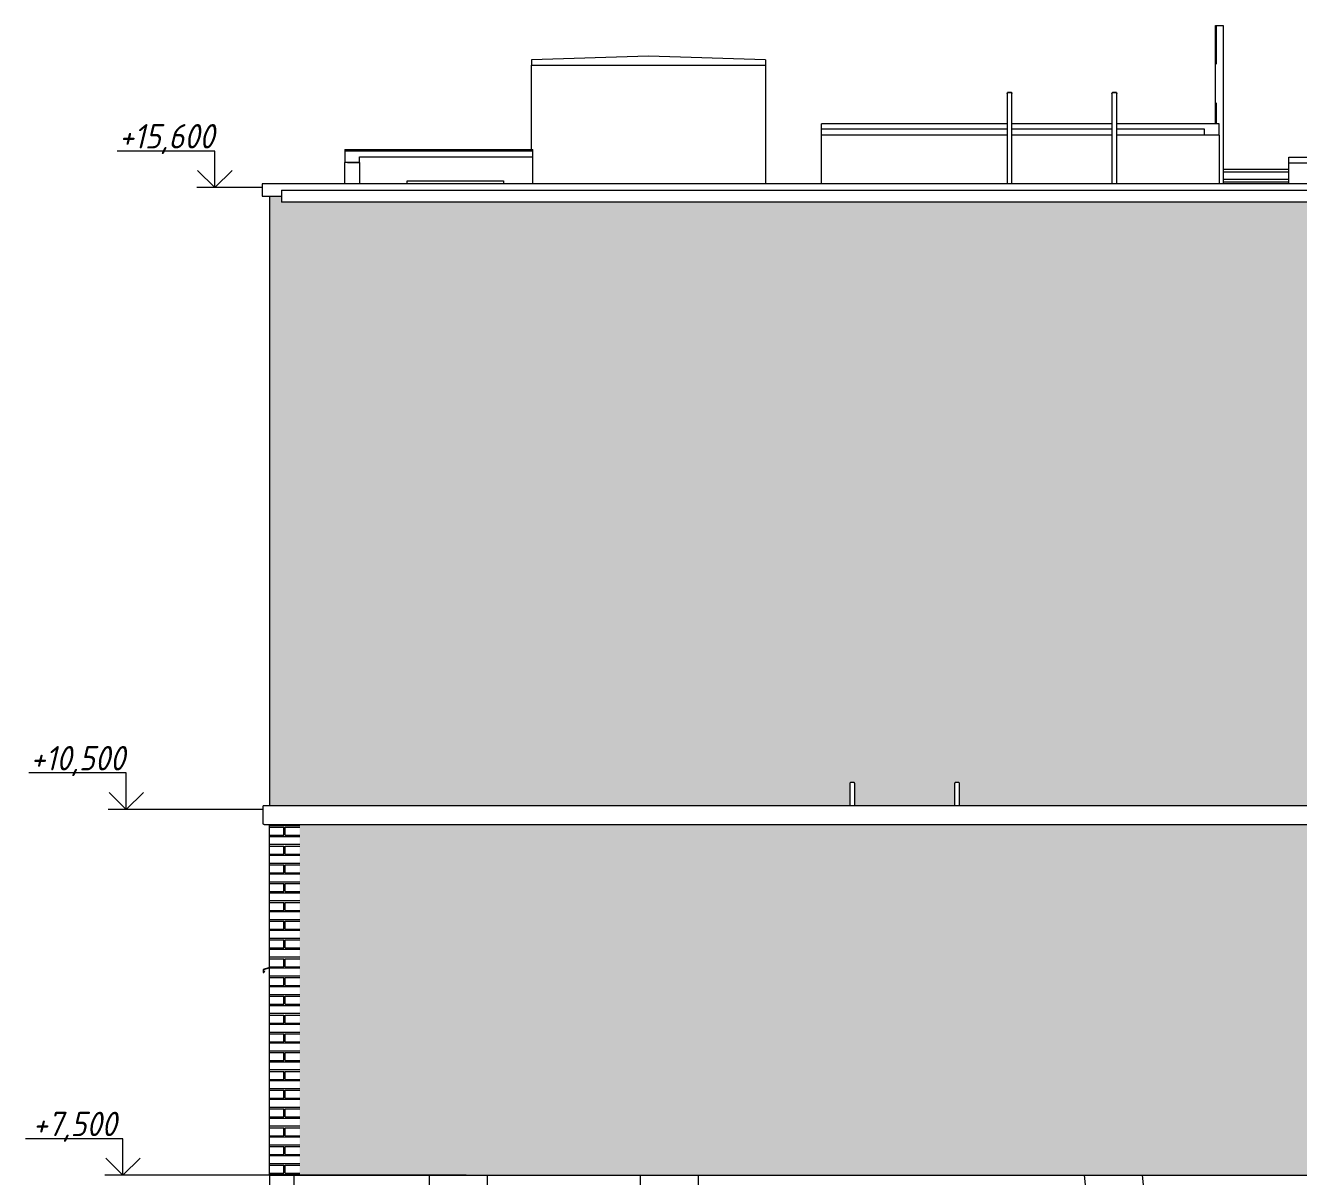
# Model space of a CAD drawing. Header units: millimetres. Extents: x -2128 to 116635, y -18248 to 18481.
# Drawn here: x 37926 to 48366, y 7490 to 16930 of the extents above; entities that cross this region are included whole.
import ezdxf

# ---------------------------------------------------------------- set-up
doc = ezdxf.new("R2010")
doc.units = ezdxf.units.MM
doc.linetypes.add('Штрих', pattern=[635, 317.5, -317.5])
for name, color, linetype, lineweight in [('A-COLS', 7, 'Continuous', 9), ('A-DETL-1', 7, 'Continuous', 5), ('A-FLOR', 7, 'Continuous', 9), ('A-GENM', 7, 'Continuous', 9), ('A-GENM-HDLN', 7, 'Штрих', 5), ('A-GLAZ', 7, 'Continuous', 9), ('A-GLAZ-1', 7, 'Continuous', 5), ('A-ROOF', 7, 'Continuous', 9), ('A-WALL', 7, 'Continuous', 5), ('A-WALL-PATT', 7, 'Continuous', 5), ('G-ANNO-DIMS', 7, 'Continuous', 9), ('G-ANNO-DIMS-1', 7, 'Continuous', 20), ('I-WALL', 7, 'Continuous', 5), ('S-COLS', 7, 'Continuous', 9)]:
    doc.layers.add(name, color=color, linetype=linetype, lineweight=lineweight)
doc.styles.add('ISOCPEUR_I_1', font='isocpeui.ttf', dxfattribs={"width": 0.9, "height": 200})
pattern_1 = [(180, (40175.75, 4271), (-2e-14, -154), [125, -137]), (90, (40175.75, 4206), (-262, 2e-14), [65, -89]), (180, (40175.75, 4206), (-2e-14, -154), [125, -137]), (90, (40187.75, 4206), (-262, 2e-14), [65, -89]), (180, (40312.75, 4206), (-2e-14, -154), [125, -137]), (180, (40312.75, 4271), (-2e-14, -154), [125, -137]), (90, (40056.75, 4283), (-262, 2e-14), [65, -89]), (90, (40306.75, 4283), (-262, 2e-14), [65, -89]), (0, (40056.75, 4283), (0, -154), [250, -12]), (0, (40056.75, 4348), (0, -154), [250, -12])]

# ---------------------------------------------------------------- blocks, each defined once
blk = doc.blocks.new('парапет1 - парапет-18629556-АР2_Фасад ___-А')
at = {"layer": 'A-GENM'}
for p, q in [((-27400, 10384), (-27400, 10530)), ((-14773, 10530), (-27400, 10530)), ((-14773, 10384), (-14773, 10530)), ((-27393, 10377), (-14780, 10377))]:
    blk.add_line(p, q, dxfattribs=at)
for points in [[(-27392, 10377), (-27393, 10377), (-27393, 10377), (-27394, 10377), (-27395, 10377), (-27396, 10377), (-27396, 10378), (-27397, 10378), (-27398, 10379), (-27398, 10379), (-27399, 10380), (-27399, 10381), (-27400, 10382), (-27400, 10383), (-27400, 10384)], [(-14781, 10377), (-14780, 10377), (-14780, 10377), (-14779, 10377), (-14778, 10377), (-14777, 10377), (-14777, 10378), (-14776, 10378), (-14775, 10379), (-14775, 10379), (-14774, 10380), (-14774, 10381), (-14773, 10382), (-14773, 10383), (-14773, 10384)]]:
    blk.add_open_spline(points, degree=3, knots=[0.2222222, 0.2222222, 0.2222222, 0.2222222, 0.2777778, 0.3333333, 0.3888889, 0.4444444, 0.5, 0.5555556, 0.6111111, 0.6666667, 0.7222222, 0.7777778, 0.8888889, 1, 1, 1, 1], dxfattribs=at)
blk.add_open_spline([(-27392, 10377), (-27393, 10377), (-27393, 10377), (-27394, 10377), (-27394, 10377)], degree=3, dxfattribs=at)
blk = doc.blocks.new('Колонна_Несущая_Прямоугольное сечение - 200х200-29564853-АР2_Фасад ___-А')
at = {"layer": 'S-COLS'}
for p, q in [((-27350, 7500), (-27350, 0)), ((-27150, 7500), (-27150, 0)), ((-27150, 0), (-27350, 0))]:
    blk.add_line(p, q, dxfattribs=at)
blk = doc.blocks.new('Колонны 7 - Колонны 1-22925940-АР2_Фасад ___-А')
at = {"layer": 'A-COLS'}
for p, q in [((-26039, 7500), (-26039, -54)), ((-25561, -54), (-25561, 7500))]:
    blk.add_line(p, q, dxfattribs=at)
blk = doc.blocks.new('Колонны 8 - Колонны 1-22926066-АР2_Фасад ___-А')
at = {"layer": 'A-COLS'}
for p, q in [((-24309, 7500), (-24309, -48)), ((-23831, -48), (-23831, 7500)), ((-20668, 7500), (-19896, -54)), ((-19418, -54), (-20190, 7500))]:
    blk.add_line(p, q, dxfattribs=at)
blk = doc.blocks.new('ОП_Поручень_Наклонный - ОП_Поручень_Наклонный-30603760-АР2_Фасад ___-А')
at = {"layer": 'A-GENM'}
for p, q in [((-20440, 16373), (-20440, 15630)), ((-20408, 16381), (-20432, 16381)), ((-20400, 15630), (-20400, 16373))]:
    blk.add_line(p, q, dxfattribs=at)
at = {"layer": 'A-GENM', "flags": 128}
for points in [[(-20432, 16381), (-20434, 16380), (-20435, 16380), (-20437, 16379), (-20438, 16378), (-20439, 16376), (-20440, 16374), (-20440, 16373)], [(-20400, 16373), (-20400, 16374), (-20401, 16376), (-20402, 16378), (-20403, 16379), (-20405, 16380), (-20406, 16380), (-20408, 16381)]]:
    blk.add_lwpolyline(points, dxfattribs=at)
blk = doc.blocks.new('ОП_Поручень_Прямой - ОП_Поручень_Прямой-30603774-АР2_Фасад ___-А')
at = {"layer": 'A-GENM'}
blk.add_line((-20432, 16381), (-20408, 16381), dxfattribs=at)
at = {"layer": 'A-GENM', "flags": 128}
for points in [[(-20440, 16373), (-20440, 16374), (-20439, 16376), (-20438, 16378), (-20437, 16379), (-20435, 16380), (-20434, 16380), (-20432, 16381)], [(-20408, 16381), (-20406, 16380), (-20405, 16380), (-20403, 16379), (-20402, 16378), (-20401, 16376), (-20400, 16374), (-20400, 16373)]]:
    blk.add_lwpolyline(points, dxfattribs=at)
blk = doc.blocks.new('ОМ_Арматурный стержень_Форма 1 - ОМ_Арматурный стержень_Форма 1-30770157-АР2_Фасад ___-А')
at = {"layer": 'A-GENM'}
for p, q in [((-18990, 15748), (-19529, 15748)), ((-19529, 15730), (-18990, 15730))]:
    blk.add_line(p, q, dxfattribs=at)
blk = doc.blocks.new('ОМ_Уголок_ГОСТ 8509-93 - ОМ_Уголок_ГОСТ 8509-93-V66-АР2_Фасад ___-А')
at = {"layer": 'A-GENM'}
for p, q in [((-19592, 16930), (-19529, 16930)), ((-19592, 16124), (-19592, 16930)), ((-19529, 16930), (-19529, 15630))]:
    blk.add_line(p, q, dxfattribs=at)
at = {"layer": 'A-GENM-HDLN'}
blk.add_line((-19586, 16930), (-19586, 16124), dxfattribs=at)
blk = doc.blocks.new('ОП_Поручень_Наклонный - ОП_Поручень_Наклонный-V85-АР2_Фасад ___-А')
at = {"layer": 'A-GENM'}
for p, q in [((-21730, 10714), (-21730, 10530)), ((-21698, 10722), (-21722, 10722)), ((-21690, 10530), (-21690, 10714))]:
    blk.add_line(p, q, dxfattribs=at)
at = {"layer": 'A-GENM', "flags": 128}
for points in [[(-21722, 10722), (-21724, 10722), (-21725, 10721), (-21727, 10720), (-21728, 10719), (-21729, 10717), (-21730, 10715), (-21730, 10714)], [(-21690, 10714), (-21690, 10715), (-21691, 10717), (-21692, 10719), (-21693, 10720), (-21695, 10721), (-21696, 10722), (-21698, 10722)]]:
    blk.add_lwpolyline(points, dxfattribs=at)
blk = doc.blocks.new('Фартук_СКБ_Полоса - Ф1_860 мм_Стена 650 мм-34563020-АР2_Фасад ___-А')
at = {"layer": 'A-GENM'}
for p, q in [((-27410, 15630), (-27410, 15530)), ((-10524, 15630), (-27410, 15630)), ((-27410, 15530), (-27250, 15530))]:
    blk.add_line(p, q, dxfattribs=at)
blk = doc.blocks.new('WNW_Отлив - Отлив_металлический-V87-АР2_Фасад ___-А')
at = {"layer": 'A-GLAZ-1'}
for p, q in [((-27350, 803), (-27400, 788)), ((-27400, 788), (-27400, 763)), ((-27400, 763), (-27394, 763)), ((-27399, 787), (-27350, 802)), ((-27399, 764), (-27399, 787)), ((-27395, 764), (-27399, 764)), ((-27390, 777), (-27395, 764)), ((-27394, 763), (-27389, 777)), ((-27389, 777), (-27390, 777))]:
    blk.add_line(p, q, dxfattribs=at)
blk = doc.blocks.new('Высотные отметки - Стрелка_Верх-17668718-АР2_Фасад ___-А')
at = {"layer": 'G-ANNO-DIMS'}
for p, q in [((1318, 5300), (2118, 5300)), ((1318, 5000), (1318, 5300)), ((1166, 5000), (1466, 5000))]:
    blk.add_line(p, q, dxfattribs=at)
at = {"layer": 'G-ANNO-DIMS-1'}
for q in [(1176, 5141), (1459, 5141)]:
    blk.add_line((1318, 5000), q, dxfattribs=at)

msp = doc.modelspace()

# ---------------------------------------------------------------- hatches: boundary and pattern name
at = {"layer": 'A-WALL-PATT'}
h = msp.add_hatch(dxfattribs=at)
h.set_pattern_fill('FP_45', color=256, style=0, pattern_type=2)
h.set_pattern_definition([(180, (51909.5, 4274.75), (-2e-14, -154), [125, -137]), (90, (51909.5, 4209.75), (-262, 2e-14), [65, -89]), (180, (51909.5, 4209.75), (-2e-14, -154), [125, -137]), (90, (51921.5, 4209.75), (-262, 2e-14), [65, -89]), (180, (52046.5, 4209.75), (-2e-14, -154), [125, -137]), (180, (52046.5, 4274.75), (-2e-14, -154), [125, -137]), (90, (51790.5, 4286.75), (-262, 2e-14), [65, -89]), (90, (52040.5, 4286.75), (-262, 2e-14), [65, -89]), (0, (51790.5, 4286.75), (0, -154), [250, -12]), (0, (51790.5, 4351.75), (0, -154), [250, -12])])
h.paths.add_polyline_path([(48920.5, 10529.7), (51435.8, 10529.7), (51435.8, 15230), (51825.8, 15230), (51825.8, 15480), (40025.8, 15480), (40025.8, 15530), (39925.8, 15530), (39925.8, 10529.7), (44685.8, 10529.7), (44686.8, 10717.6), (44689.8, 10720.6), (44692, 10721.5), (44693.8, 10721.7), (44721.8, 10720.6), (44724.7, 10717.6), (44725.6, 10715.5), (44725.8, 10713.7), (44725.8, 10529.7), (45545.8, 10529.7), (45546.8, 10717.6), (45549.8, 10720.6), (45552, 10721.5), (45553.8, 10721.7), (45581.8, 10720.6), (45584.7, 10717.6), (45585.6, 10715.5), (45585.8, 10713.7), (45585.8, 10529.7), (48618.3, 10529.7)], flags=0)
h.paths.add_polyline_path([(51795.8, 10580), (51795.8, 11417), (51498.8, 11417), (51498.8, 10580), (51722.7, 10580)], flags=0)
h.paths.add_polyline_path([(51795.8, 11480), (51795.8, 11712), (51825.8, 11712), (51825.8, 12317), (51498.8, 12317), (51498.8, 11480)], flags=0)
h.paths.add_polyline_path([(51825.8, 12380), (51825.8, 13217), (51498.8, 13217), (51498.8, 12380)], flags=0)
h.paths.add_polyline_path([(51825.8, 13280), (51825.8, 13776), (51762.2, 13776.4), (51759.4, 13778.4), (51757.9, 13781.4), (51757.7, 13783), (51757.7, 13930), (51825.8, 13930), (51825.8, 13967), (51498.8, 13967), (51498.8, 13280)], flags=0)
h.paths.add_polyline_path([(51757.7, 14030), (51825.8, 14030), (51825.8, 14070), (51498.8, 14070), (51498.8, 14030), (51670.9, 14030)], flags=0)
h.paths.add_polyline_path([(51757.7, 14210), (51825.8, 14210), (51825.8, 14567), (51498.8, 14567), (51498.8, 14210)], flags=0)
h.paths.add_polyline_path([(51498.8, 14630), (51825.8, 14630), (51825.8, 15167), (51498.8, 15167), (51498.8, 14975.3)], flags=0)
h = msp.add_hatch(dxfattribs=at)
h.set_pattern_fill('FP_42', color=256, style=0, pattern_type=2)
h.set_pattern_definition(pattern_1)
h.paths.add_polyline_path([(40125.8, 7500), (40175.8, 7500), (40175.8, 10377), (39925.8, 10376.1), (39925.8, 7500)], flags=0)
h = msp.add_hatch(dxfattribs=at)
h.set_pattern_fill('FP_42', color=256, style=0, pattern_type=2)
h.set_pattern_definition(pattern_1)
h.paths.add_polyline_path([(40175.8, 7500), (52202.8, 7500), (52202.8, 10377), (40175.8, 10377), (40175.8, 7511)], flags=0)

# ---------------------------------------------------------------- linework, layer by layer
at = {"layer": 'A-DETL-1'}
for p, q in [((39865.8, 15600), (39685.8, 15600)), ((39875.7, 10499.5), (39750.7, 10499.5))]:
    msp.add_line(p, q, dxfattribs=at)
at = {"layer": 'A-FLOR'}
for p, q in [((48285.8, 15850), (48578.8, 15850)), ((48285.8, 15800), (48285.8, 15850)), ((48885.6, 15800), (48285.8, 15800)), ((40025.8, 15580), (56525.8, 15580)), ((40025.8, 15580), (40025.8, 15480)), ((56525.8, 15480), (40025.8, 15480))]:
    msp.add_line(p, q, dxfattribs=at)
at = {"layer": 'A-ROOF'}
for p, q in [((43035.8, 16677.8), (42075.8, 16649)), ((42075.8, 16649), (42075.8, 16605)), ((42075.8, 16605), (43995.8, 16605)), ((43995.8, 16649), (43035.8, 16677.8)), ((43995.8, 16649), (43995.8, 16605)), ((44452.7, 16030), (44452.7, 16124)), ((45976, 16124), (44452.7, 16124)), ((46836, 16124), (46015.5, 16124)), ((47714.6, 16124), (46875.5, 16124)), ((47714.6, 16030), (47714.6, 16124)), ((45976, 16030), (44452.7, 16030)), ((46836, 16030), (46015.5, 16030)), ((47714.6, 16030), (46875.5, 16030)), ((40545.8, 15912.2), (40545.8, 15805)), ((40545.8, 15912.2), (42085.4, 15912.2)), ((42085.4, 15899), (40545.8, 15899)), ((42085.4, 15853), (42085.4, 15912.2)), ((40665.8, 15805), (40545.8, 15805)), ((40665.8, 15805), (40665.8, 15853)), ((40665.8, 15853), (42085.4, 15853)), ((48285.8, 15667), (47746.6, 15667)), ((48285.8, 15644), (47746.6, 15644))]:
    msp.add_line(p, q, dxfattribs=at)
at = {"layer": 'A-WALL'}
for p, q in [((42075.8, 15912.2), (42075.8, 16605)), ((43995.8, 16605), (43995.8, 15629.9)), ((45976, 16080), (44452.7, 16080)), ((46836, 16080), (46015.5, 16080)), ((47594.6, 16080), (46875.5, 16080)), ((47594.6, 16030), (47594.6, 16080)), ((44452.7, 15629.9), (44452.7, 16030)), ((47714.6, 16030), (47714.6, 15629.9)), ((40545.8, 15629.9), (40545.8, 15805)), ((40565.8, 15804.9), (40665.8, 15804.9)), ((40665.8, 15805), (40665.8, 15629.9)), ((42085.4, 15629.9), (42085.4, 15853)), ((41055.4, 15629.9), (41055.4, 15655)), ((41055.4, 15655), (41845.4, 15655)), ((41845.4, 15655), (41845.4, 15629.9)), ((39925.8, 15530), (39925.8, 10529.7)), ((39925.8, 7500), (39925.8, 10377)), ((39925.8, 7500), (52452.8, 7500))]:
    msp.add_line(p, q, dxfattribs=at)
at = {"layer": 'G-ANNO-DIMS'}
for p, q in [((39733.2, 15600), (39478.8, 15600)), ((39819.3, 10499.5), (38753, 10499.5)), ((41540.9, 7500), (38725.9, 7500))]:
    msp.add_line(p, q, dxfattribs=at)
at = {"layer": 'I-WALL'}
msp.add_line((48285.8, 15629.9), (48285.8, 15800), dxfattribs=at)

# ---------------------------------------------------------------- block references
at = {"layer": 'A-COLS'}
for name in ['Колонны 7 - Колонны 1-22925940-АР2_Фасад ___-А', 'Колонны 8 - Колонны 1-22926066-АР2_Фасад ___-А']:
    msp.add_blockref(name, (67275.8, 0), dxfattribs=at)
at = {"layer": 'A-GENM'}
for name, p in [('ОМ_Уголок_ГОСТ 8509-93 - ОМ_Уголок_ГОСТ 8509-93-V66-АР2_Фасад ___-А', (67275.8, 0)), ('ОП_Поручень_Наклонный - ОП_Поручень_Наклонный-30603760-АР2_Фасад ___-А', (66415.8, 0)), ('ОП_Поручень_Прямой - ОП_Поручень_Прямой-30603774-АР2_Фасад ___-А', (66415.8, 0)), ('ОП_Поручень_Наклонный - ОП_Поручень_Наклонный-30603760-АР2_Фасад ___-А', (67275.8, 0)), ('ОП_Поручень_Прямой - ОП_Поручень_Прямой-30603774-АР2_Фасад ___-А', (67275.8, 0)), ('ОМ_Арматурный стержень_Форма 1 - ОМ_Арматурный стержень_Форма 1-30770157-АР2_Фасад ___-А', (67275.8, 0)), ('Фартук_СКБ_Полоса - Ф1_860 мм_Стена 650 мм-34563020-АР2_Фасад ___-А', (67275.8, 0)), ('ОП_Поручень_Наклонный - ОП_Поручень_Наклонный-V85-АР2_Фасад ___-А', (66415.8, 0)), ('ОП_Поручень_Наклонный - ОП_Поручень_Наклонный-V85-АР2_Фасад ___-А', (67275.8, 0)), ('парапет1 - парапет-18629556-АР2_Фасад ___-А', (67275.8, 0))]:
    msp.add_blockref(name, p, dxfattribs=at)
at = {"layer": 'A-GLAZ'}
msp.add_blockref('WNW_Отлив - Отлив_металлический-V87-АР2_Фасад ___-А', (67275.8, 8400), dxfattribs=at)
at = {"layer": 'G-ANNO-DIMS', "extrusion": (0, 0, -1)}
for p in [(-40796.6, 10600), (-40070.9, 5499.5), (-40043.7, 2500)]:
    msp.add_blockref('Высотные отметки - Стрелка_Верх-17668718-АР2_Фасад ___-А', p, dxfattribs=at)
at = {"layer": 'S-COLS'}
msp.add_blockref('Колонна_Несущая_Прямоугольное сечение - 200х200-29564853-АР2_Фасад ___-А', (67275.8, 0), dxfattribs=at)

# ---------------------------------------------------------------- texts
at = {"layer": 'G-ANNO-DIMS', "char_height": 200, "attachment_point": 1, "line_spacing_factor": 1.149209, "style": 'ISOCPEUR_I_1'}
for s, insert, width in [('+15,600', (38692.4, 16121.3), 951.33), ('+10,500', (37966.6, 11020.8), 951.33), ('+7,500', (37985.3, 8021.3), 841.377)]:
    msp.add_mtext(s, dxfattribs=dict(at, insert=insert, width=width))

doc.saveas('drawing.dxf')
